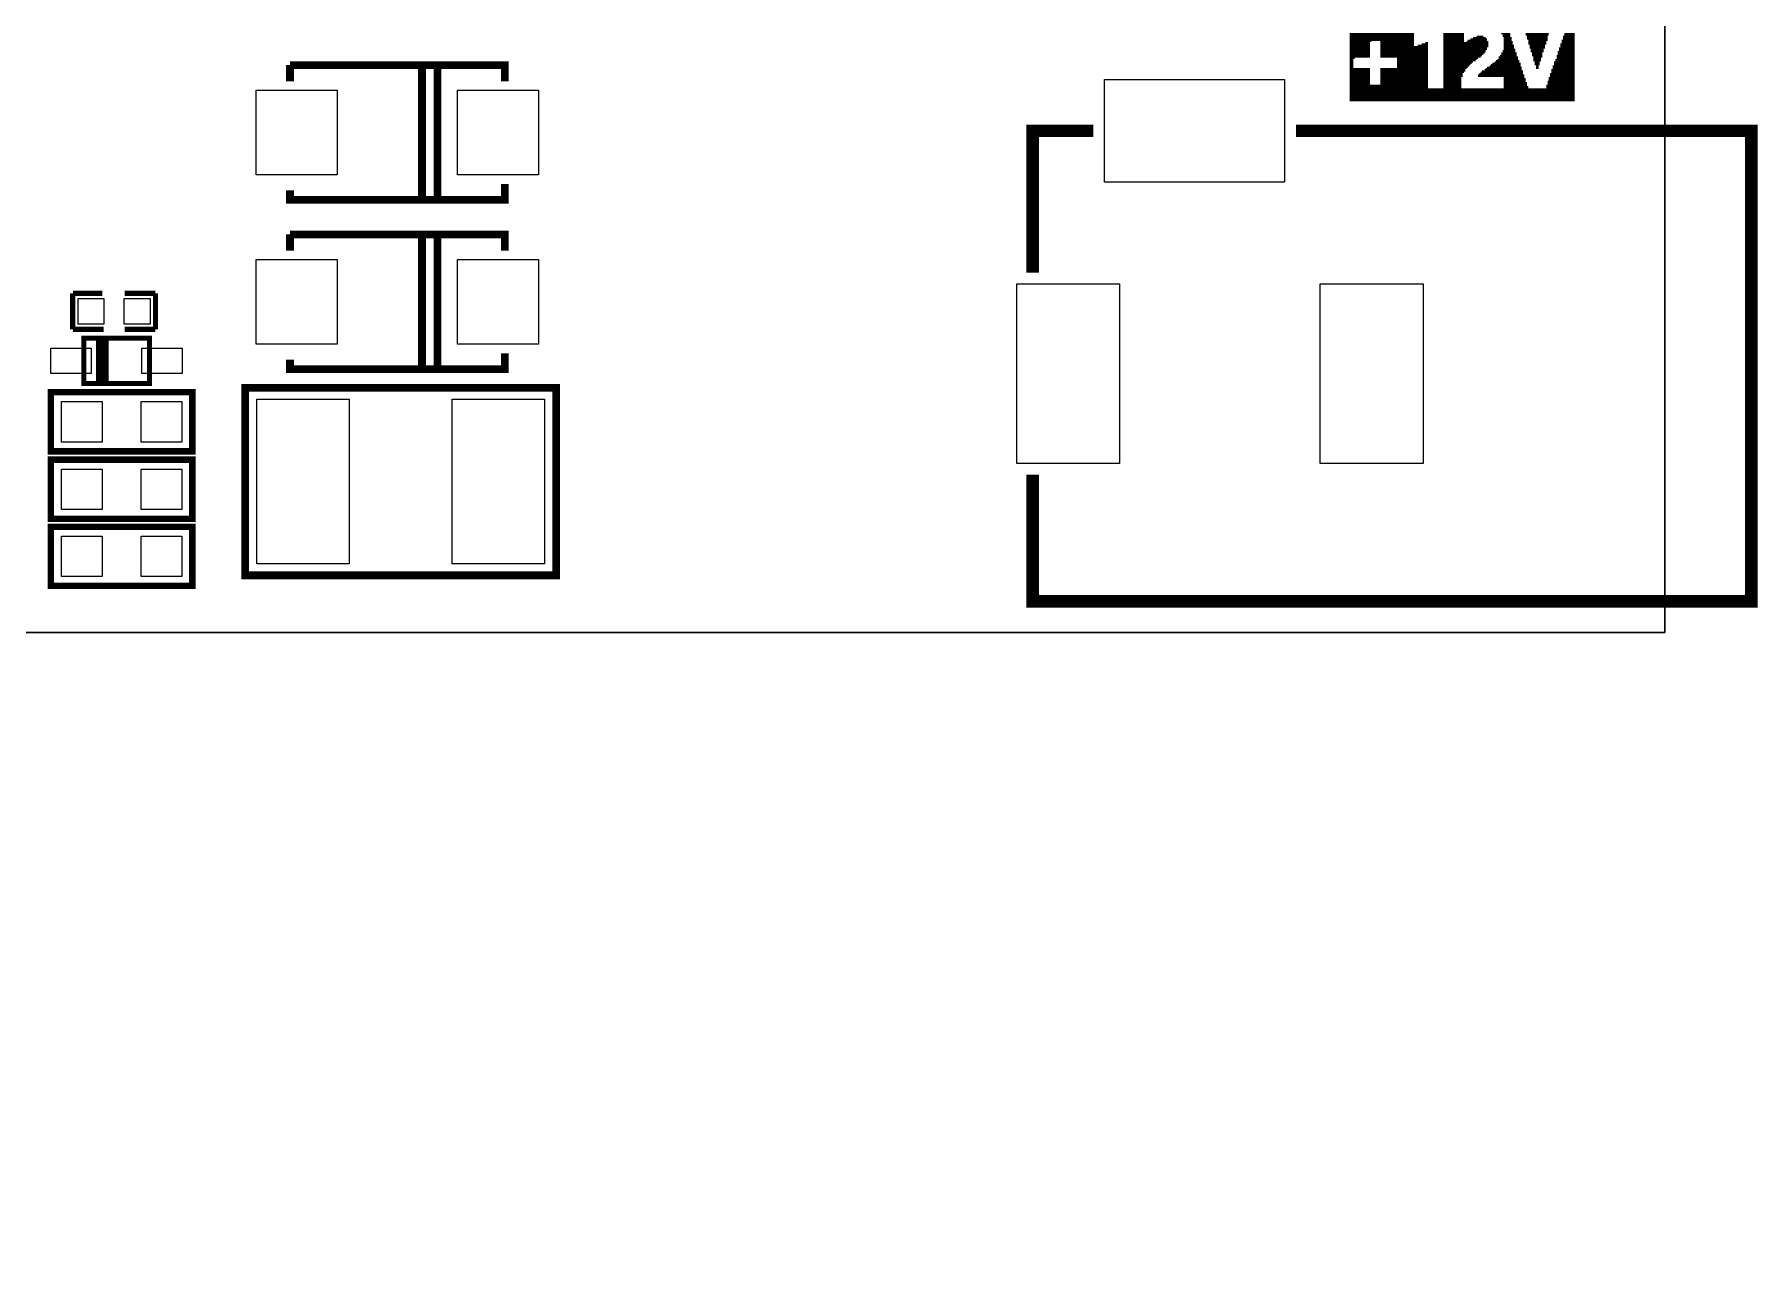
# Model space of a CAD drawing. Extents: x -92 to 136, y -31 to 80.
# Drawn here: x 101.83 to 135.88, y -31.33 to -6.75 of the extents above; entities that cross this region are included whole.
import ezdxf

# ---------------------------------------------------------------- set-up
doc = ezdxf.new("R2010")
doc.units = 0
for name, color, linetype in [('BG_OUTLINE', 254, 'CONTINUOUS'), ('BG_SILKSCREEN_TOP', 85, 'CONTINUOUS'), ('PG_SILKSCREEN_TOP', 85, 'CONTINUOUS'), ('PIN_TOP', 1, 'CONTINUOUS')]:
    doc.layers.add(name, color=color, linetype=linetype)

msp = doc.modelspace()

# ---------------------------------------------------------------- linework, layer by layer
at = {"layer": 'BG_OUTLINE'}
msp.add_lwpolyline([(-33.16224, -31.3309), (37.0459, -31.3309), (37.5539, -30.8229), (37.5539, -18.53438), (40.2971, -18.53438), (40.2971, -28.00858), (40.66794, -28.37942), (51.6001, -28.37942), (52.9971, -25.9588), (52.9971, -23.37562), (49.0347, -23.37562, -0.999788), (49.0347, -18.5801), (98.22688, -18.5801), (130.23596, -18.5801), (134.0485, -18.5801), (134.0485, 79.8195), (130.23596, 79.8195), (98.22688, 79.8195), (-91.76512, 79.8195)], format="xyb", dxfattribs=at)
for points in [[(134.0485, 79.8195), (134.0485, -18.5801)], [(130.23596, -18.5801), (98.22688, -18.5801)], [(134.0485, -18.5801), (130.23596, -18.5801)]]:
    msp.add_lwpolyline(points, dxfattribs=at)
at = {"layer": 'BG_SILKSCREEN_TOP', "const_width": 0.0254}
for points in [[(127.81534, -6.74116), (129.08534, -6.74116)], [(127.81534, -6.76656), (129.08534, -6.76656)], [(127.81534, -6.79196), (129.08534, -6.79196)], [(127.81534, -6.81736), (129.08534, -6.81736)], [(129.66954, -6.74116), (130.07594, -6.74116)], [(129.66954, -6.76656), (130.07594, -6.76656)], [(129.66954, -6.79196), (130.07594, -6.79196)], [(129.66954, -6.81736), (130.07594, -6.81736)], [(130.25374, -6.81736), (130.50774, -6.81736)], [(130.32994, -6.79196), (130.45694, -6.79196)], [(130.81254, -6.74116), (130.99034, -6.74116)], [(130.83794, -6.76656), (130.99034, -6.76656)], [(130.83794, -6.79196), (130.99034, -6.79196)], [(130.86334, -6.81736), (131.01574, -6.81736)], [(131.29514, -6.74116), (131.75234, -6.74116)], [(131.29514, -6.76656), (131.75234, -6.76656)], [(131.32054, -6.79196), (131.72694, -6.79196)], [(131.32054, -6.81736), (131.72694, -6.81736)], [(132.03174, -6.79196), (132.26034, -6.79196)], [(132.03174, -6.81736), (132.26034, -6.81736)], [(132.05714, -6.74116), (132.26034, -6.74116)], [(132.05714, -6.76656), (132.26034, -6.76656)], [(127.81534, -6.84276), (129.08534, -6.84276)], [(127.81534, -6.86816), (129.08534, -6.86816)], [(127.81534, -6.89356), (128.24714, -6.89356)], [(127.81534, -6.91896), (128.22174, -6.91896)], [(127.81534, -6.94436), (128.22174, -6.94436)], [(127.81534, -6.96976), (128.22174, -6.96976)], [(127.81534, -6.99516), (128.22174, -6.99516)], [(127.81534, -7.02056), (128.22174, -7.02056)], [(127.81534, -7.04596), (128.22174, -7.04596)], [(127.81534, -7.07136), (128.22174, -7.07136)], [(127.81534, -7.09676), (128.22174, -7.09676)], [(127.81534, -7.12216), (128.22174, -7.12216)], [(127.81534, -7.14756), (128.22174, -7.14756)], [(128.42494, -6.89356), (129.08534, -6.89356)], [(128.42494, -6.91896), (129.08534, -6.91896)], [(128.42494, -6.94436), (129.08534, -6.94436)], [(128.42494, -6.96976), (129.08534, -6.96976)], [(128.42494, -6.99516), (129.36474, -6.99516)], [(128.42494, -7.02056), (129.36474, -7.02056)], [(128.42494, -7.04596), (129.36474, -7.04596)], [(128.42494, -7.07136), (129.36474, -7.07136)], [(128.42494, -7.09676), (129.36474, -7.09676)], [(128.42494, -7.12216), (129.36474, -7.12216)], [(128.42494, -7.14756), (129.36474, -7.14756)], [(129.16154, -6.96976), (129.36474, -6.96976)], [(129.23774, -6.94436), (129.36474, -6.94436)], [(129.31394, -6.91896), (129.36474, -6.91896)], [(129.66954, -6.84276), (130.07594, -6.84276)], [(129.66954, -6.86816), (130.07594, -6.86816)], [(129.66954, -6.89356), (130.07594, -6.89356)], [(129.66954, -6.91896), (130.55854, -6.91896)], [(129.66954, -6.94436), (130.55854, -6.94436)], [(129.66954, -6.96976), (130.55854, -6.96976)], [(129.66954, -6.99516), (130.55854, -6.99516)], [(129.66954, -7.02056), (130.53314, -7.02056)], [(129.66954, -7.04596), (130.53314, -7.04596)], [(129.66954, -7.07136), (130.50774, -7.07136)], [(129.66954, -7.09676), (130.50774, -7.09676)], [(129.66954, -7.12216), (130.48234, -7.12216)], [(129.66954, -7.14756), (130.45694, -7.14756)], [(130.12674, -6.89356), (130.55854, -6.89356)], [(130.15214, -6.86816), (130.53314, -6.86816)], [(130.20294, -6.84276), (130.53314, -6.84276)], [(130.81254, -7.12216), (131.11734, -7.12216)], [(130.81254, -7.14756), (131.11734, -7.14756)], [(130.83794, -7.07136), (131.09194, -7.07136)], [(130.83794, -7.09676), (131.09194, -7.09676)], [(130.86334, -6.84276), (131.01574, -6.84276)], [(130.86334, -6.86816), (131.01574, -6.86816)], [(130.86334, -6.89356), (131.04114, -6.89356)], [(130.86334, -6.91896), (131.04114, -6.91896)], [(130.86334, -6.94436), (131.04114, -6.94436)], [(130.86334, -6.96976), (131.06654, -6.96976)], [(130.86334, -6.99516), (131.06654, -6.99516)], [(130.86334, -7.02056), (131.06654, -7.02056)], [(130.86334, -7.04596), (131.09194, -7.04596)], [(131.32054, -6.84276), (131.72694, -6.84276)], [(131.34594, -6.86816), (131.72694, -6.86816)], [(131.34594, -6.89356), (131.70154, -6.89356)], [(131.34594, -6.91896), (131.70154, -6.91896)], [(131.34594, -6.94436), (131.70154, -6.94436)], [(131.37134, -6.96976), (131.67614, -6.96976)], [(131.37134, -6.99516), (131.67614, -6.99516)], [(131.37134, -7.02056), (131.67614, -7.02056)], [(131.39674, -7.04596), (131.65074, -7.04596)], [(131.39674, -7.07136), (131.65074, -7.07136)], [(131.39674, -7.09676), (131.65074, -7.09676)], [(131.42214, -7.12216), (131.62534, -7.12216)], [(131.42214, -7.14756), (131.62534, -7.14756)], [(131.93014, -7.09676), (132.26034, -7.09676)], [(131.93014, -7.12216), (132.26034, -7.12216)], [(131.93014, -7.14756), (132.26034, -7.14756)], [(131.95554, -7.02056), (132.26034, -7.02056)], [(131.95554, -7.04596), (132.26034, -7.04596)], [(131.95554, -7.07136), (132.26034, -7.07136)], [(131.98094, -6.94436), (132.26034, -6.94436)], [(131.98094, -6.96976), (132.26034, -6.96976)], [(131.98094, -6.99516), (132.26034, -6.99516)], [(132.00634, -6.86816), (132.26034, -6.86816)], [(132.00634, -6.89356), (132.26034, -6.89356)], [(132.00634, -6.91896), (132.26034, -6.91896)], [(132.03174, -6.84276), (132.26034, -6.84276)], [(127.81534, -7.17296), (128.22174, -7.17296)], [(127.81534, -7.19836), (128.22174, -7.19836)], [(127.81534, -7.22376), (127.91694, -7.22376)], [(127.81534, -7.24916), (127.89154, -7.24916)], [(127.81534, -7.27456), (127.89154, -7.27456)], [(127.81534, -7.29996), (127.89154, -7.29996)], [(127.81534, -7.32536), (127.89154, -7.32536)], [(127.81534, -7.35076), (127.89154, -7.35076)], [(127.81534, -7.37616), (127.89154, -7.37616)], [(127.81534, -7.40156), (127.89154, -7.40156)], [(127.81534, -7.42696), (128.22174, -7.42696)], [(127.81534, -7.45236), (128.22174, -7.45236)], [(127.81534, -7.47776), (128.22174, -7.47776)], [(127.81534, -7.50316), (128.22174, -7.50316)], [(128.42494, -7.17296), (129.36474, -7.17296)], [(128.42494, -7.19836), (129.36474, -7.19836)], [(128.42494, -7.42696), (129.36474, -7.42696)], [(128.42494, -7.45236), (129.36474, -7.45236)], [(128.42494, -7.47776), (129.36474, -7.47776)], [(128.42494, -7.50316), (129.36474, -7.50316)], [(128.75514, -7.22376), (129.36474, -7.22376)], [(128.75514, -7.24916), (129.36474, -7.24916)], [(128.75514, -7.27456), (129.36474, -7.27456)], [(128.75514, -7.29996), (129.36474, -7.29996)], [(128.75514, -7.32536), (129.36474, -7.32536)], [(128.75514, -7.35076), (129.36474, -7.35076)], [(128.75514, -7.37616), (129.36474, -7.37616)], [(128.75514, -7.40156), (129.36474, -7.40156)], [(129.66954, -7.17296), (130.43154, -7.17296)], [(129.66954, -7.19836), (130.40614, -7.19836)], [(129.66954, -7.22376), (130.35534, -7.22376)], [(129.66954, -7.24916), (130.32994, -7.24916)], [(129.66954, -7.27456), (130.30454, -7.27456)], [(129.66954, -7.29996), (130.25374, -7.29996)], [(129.66954, -7.32536), (130.22834, -7.32536)], [(129.66954, -7.35076), (130.20294, -7.35076)], [(129.66954, -7.37616), (130.17754, -7.37616)], [(129.66954, -7.40156), (130.15214, -7.40156)], [(129.66954, -7.42696), (130.12674, -7.42696)], [(129.66954, -7.45236), (130.10134, -7.45236)], [(129.66954, -7.47776), (130.10134, -7.47776)], [(129.66954, -7.50316), (130.07594, -7.50316)], [(130.40614, -7.50316), (131.24434, -7.50316)], [(130.43154, -7.47776), (131.24434, -7.47776)], [(130.48234, -7.45236), (131.21894, -7.45236)], [(130.50774, -7.42696), (131.21894, -7.42696)], [(130.53314, -7.40156), (131.21894, -7.40156)], [(130.58394, -7.37616), (131.19354, -7.37616)], [(130.60934, -7.35076), (131.19354, -7.35076)], [(130.63474, -7.32536), (131.19354, -7.32536)], [(130.68554, -7.29996), (131.16814, -7.29996)], [(130.71094, -7.27456), (131.16814, -7.27456)], [(130.73634, -7.24916), (131.14274, -7.24916)], [(130.76174, -7.19836), (131.14274, -7.19836)], [(130.76174, -7.22376), (131.14274, -7.22376)], [(130.78714, -7.17296), (131.11734, -7.17296)], [(131.42214, -7.17296), (131.62534, -7.17296)], [(131.44754, -7.19836), (131.62534, -7.19836)], [(131.44754, -7.22376), (131.59994, -7.22376)], [(131.44754, -7.24916), (131.59994, -7.24916)], [(131.44754, -7.27456), (131.59994, -7.27456)], [(131.47294, -7.29996), (131.57454, -7.29996)], [(131.47294, -7.32536), (131.57454, -7.32536)], [(131.47294, -7.35076), (131.57454, -7.35076)], [(131.49834, -7.37616), (131.54914, -7.37616)], [(131.49834, -7.40156), (131.54914, -7.40156)], [(131.49834, -7.42696), (131.54914, -7.42696)], [(131.80314, -7.45236), (132.26034, -7.45236)], [(131.80314, -7.47776), (132.26034, -7.47776)], [(131.80314, -7.50316), (132.26034, -7.50316)], [(131.82854, -7.37616), (132.26034, -7.37616)], [(131.82854, -7.40156), (132.26034, -7.40156)], [(131.82854, -7.42696), (132.26034, -7.42696)], [(131.85394, -7.29996), (132.26034, -7.29996)], [(131.85394, -7.32536), (132.26034, -7.32536)], [(131.85394, -7.35076), (132.26034, -7.35076)], [(131.87934, -7.24916), (132.26034, -7.24916)], [(131.87934, -7.27456), (132.26034, -7.27456)], [(131.90474, -7.17296), (132.26034, -7.17296)], [(131.90474, -7.19836), (132.26034, -7.19836)], [(131.90474, -7.22376), (132.26034, -7.22376)], [(127.81534, -7.52856), (128.22174, -7.52856)], [(127.81534, -7.55396), (128.22174, -7.55396)], [(127.81534, -7.57936), (128.22174, -7.57936)], [(127.81534, -7.60476), (128.22174, -7.60476)], [(127.81534, -7.63016), (128.22174, -7.63016)], [(127.81534, -7.65556), (128.22174, -7.65556)], [(127.81534, -7.68096), (128.22174, -7.68096)], [(127.81534, -7.70636), (128.22174, -7.70636)], [(127.81534, -7.73176), (128.22174, -7.73176)], [(127.81534, -7.75716), (129.36474, -7.75716)], [(127.81534, -7.78256), (129.36474, -7.78256)], [(127.81534, -7.80796), (129.36474, -7.80796)], [(127.81534, -7.83336), (132.26034, -7.83336)], [(128.42494, -7.52856), (129.36474, -7.52856)], [(128.42494, -7.55396), (129.36474, -7.55396)], [(128.42494, -7.57936), (129.36474, -7.57936)], [(128.42494, -7.60476), (129.36474, -7.60476)], [(128.42494, -7.63016), (129.36474, -7.63016)], [(128.42494, -7.65556), (129.36474, -7.65556)], [(128.42494, -7.68096), (129.36474, -7.68096)], [(128.42494, -7.70636), (129.36474, -7.70636)], [(128.42494, -7.73176), (129.36474, -7.73176)], [(129.66954, -7.52856), (130.05054, -7.52856)], [(129.66954, -7.55396), (130.05054, -7.55396)], [(129.66954, -7.57936), (130.05054, -7.57936)], [(129.66954, -7.60476), (130.02514, -7.60476)], [(129.66954, -7.63016), (130.02514, -7.63016)], [(129.66954, -7.65556), (130.02514, -7.65556)], [(129.66954, -7.68096), (130.02514, -7.68096)], [(129.66954, -7.70636), (130.02514, -7.70636)], [(129.66954, -7.73176), (130.02514, -7.73176)], [(129.66954, -7.75716), (130.02514, -7.75716)], [(129.66954, -7.78256), (130.02514, -7.78256)], [(129.66954, -7.80796), (130.02514, -7.80796)], [(130.35534, -7.55396), (131.26974, -7.55396)], [(130.35534, -7.57936), (131.26974, -7.57936)], [(130.38074, -7.52856), (131.24434, -7.52856)], [(130.86334, -7.60476), (131.26974, -7.60476)], [(130.86334, -7.63016), (131.29514, -7.63016)], [(130.86334, -7.65556), (131.29514, -7.65556)], [(130.86334, -7.68096), (131.29514, -7.68096)], [(130.86334, -7.70636), (131.32054, -7.70636)], [(130.86334, -7.73176), (131.32054, -7.73176)], [(130.86334, -7.75716), (131.32054, -7.75716)], [(130.86334, -7.78256), (131.34594, -7.78256)], [(130.86334, -7.80796), (131.34594, -7.80796)], [(131.70154, -7.75716), (132.26034, -7.75716)], [(131.70154, -7.78256), (132.26034, -7.78256)], [(131.70154, -7.80796), (132.26034, -7.80796)], [(131.72694, -7.68096), (132.26034, -7.68096)], [(131.72694, -7.70636), (132.26034, -7.70636)], [(131.72694, -7.73176), (132.26034, -7.73176)], [(131.75234, -7.60476), (132.26034, -7.60476)], [(131.75234, -7.63016), (132.26034, -7.63016)], [(131.75234, -7.65556), (132.26034, -7.65556)], [(131.77774, -7.52856), (132.26034, -7.52856)], [(131.77774, -7.55396), (132.26034, -7.55396)], [(131.77774, -7.57936), (132.26034, -7.57936)], [(127.81534, -7.85876), (132.26034, -7.85876)], [(127.81534, -7.88416), (132.26034, -7.88416)], [(127.81534, -7.90956), (132.26034, -7.90956)], [(127.81534, -7.93496), (132.26034, -7.93496)], [(127.81534, -7.96036), (132.26034, -7.96036)], [(127.81534, -7.98576), (132.26034, -7.98576)], [(127.81534, -8.01116), (132.26034, -8.01116)], [(127.81534, -8.03656), (132.26034, -8.03656)], [(127.81534, -8.06196), (132.26034, -8.06196)]]:
    msp.add_lwpolyline(points, dxfattribs=at)
at = {"layer": 'PG_SILKSCREEN_TOP'}
for points, const_width in [([(106.87558, -7.36092), (111.11992, -7.36092), (111.11992, -7.67842)], 0.1524), ([(106.87558, -7.67842), (106.87558, -7.36092)], 0.1524), ([(109.48416, -10.02538), (109.48416, -7.36092)], 0.1524), ([(109.78896, -10.02538), (109.78896, -7.36092)], 0.1524), ([(122.75312, -8.65886), (121.55424, -8.65886), (121.55424, -11.46048)], 0.24892), ([(135.75284, -13.45946), (135.75284, -8.65886), (126.75362, -8.65886)], 0.24892), ([(111.11992, -9.71042), (111.11992, -10.02538), (106.87558, -10.02538), (106.87558, -9.83742)], 0.1524), ([(106.87558, -10.70864), (111.11992, -10.70864), (111.11992, -11.02614)], 0.1524), ([(106.87558, -11.02614), (106.87558, -10.70864)], 0.1524), ([(109.48416, -13.3731), (109.48416, -10.70864)], 0.1524), ([(109.78896, -13.3731), (109.78896, -10.70864)], 0.1524), ([(102.58044, -12.58316), (102.58044, -11.87196)], 0.1016), ([(102.58552, -11.87196), (103.16972, -11.87196)], 0.1016), ([(104.2162, -11.87196), (103.6066, -11.87196)], 0.1016), ([(104.2162, -12.58316), (104.2162, -11.87196)], 0.1016), ([(103.19512, -12.58316), (102.58552, -12.58316)], 0.1016), ([(104.2162, -12.58316), (103.6066, -12.58316)], 0.1016), ([(104.09682, -12.75842), (104.09682, -13.65758), (102.79888, -13.65758), (102.79888, -12.75842), (104.09682, -12.75842)], 0.09906), ([(103.09098, -12.7762), (103.09098, -13.6398)], 0.09906), ([(103.16718, -12.7762), (103.16718, -13.6398)], 0.09906), ([(103.24338, -12.7762), (103.24338, -13.6398)], 0.09906), ([(111.11992, -13.05814), (111.11992, -13.3731), (106.87558, -13.3731), (106.87558, -13.18514)], 0.1524), ([(135.75284, -13.45946), (135.75284, -17.96034), (121.55424, -17.96034), (121.55424, -15.45844)], 0.24892), ([(102.15118, -13.82776), (104.94518, -13.82776), (104.94518, -14.99616), (102.15118, -14.99616), (102.15118, -13.82776)], 0.127), ([(112.13592, -17.44726), (105.98912, -17.44726), (105.98912, -13.73886), (112.13592, -13.73886), (112.13592, -17.44726)], 0.1524), ([(102.15118, -15.16126), (104.94518, -15.16126), (104.94518, -16.32966), (102.15118, -16.32966), (102.15118, -15.16126)], 0.127), ([(102.15118, -16.48714), (104.94518, -16.48714), (104.94518, -17.65554), (102.15118, -17.65554), (102.15118, -16.48714)], 0.127)]:
    msp.add_lwpolyline(points, dxfattribs=dict(at, const_width=const_width))
at = {"layer": 'PIN_TOP'}
for points in [[(126.5301, -9.67486), (122.9741, -9.67486), (122.9741, -7.64286), (126.5301, -7.64286)], [(106.20502, -9.53262), (106.20502, -7.85622), (107.80522, -7.85622), (107.80522, -9.53262)], [(110.18774, -9.53262), (110.18774, -7.85622), (111.78794, -7.85622), (111.78794, -9.53262)], [(106.20502, -12.88034), (106.20502, -11.20394), (107.80522, -11.20394), (107.80522, -12.88034)], [(110.18774, -12.88034), (110.18774, -11.20394), (111.78794, -11.20394), (111.78794, -12.88034)], [(123.26874, -15.23746), (121.23674, -15.23746), (121.23674, -11.68146), (123.26874, -11.68146)], [(129.26822, -15.23746), (127.23622, -15.23746), (127.23622, -11.68146), (129.26822, -11.68146)], [(103.19512, -11.97356), (103.19512, -12.48156), (102.68712, -12.48156), (102.68712, -11.97356)], [(104.10952, -11.97356), (104.10952, -12.48156), (103.60152, -12.48156), (103.60152, -11.97356)], [(102.14737, -12.95781), (102.94747, -12.95781), (102.94747, -13.45819), (102.14737, -13.45819)], [(103.94569, -12.95781), (104.74579, -12.95781), (104.74579, -13.45819), (103.94569, -13.45819)], [(103.16083, -14.01191), (103.16083, -14.81201), (102.36073, -14.81201), (102.36073, -14.01191)], [(104.73563, -14.01191), (104.73563, -14.81201), (103.93553, -14.81201), (103.93553, -14.01191)], [(108.04652, -13.96746), (108.04652, -17.21866), (106.21772, -17.21866), (106.21772, -13.96746)], [(111.90732, -13.96746), (111.90732, -17.21866), (110.07852, -17.21866), (110.07852, -13.96746)], [(103.16083, -15.34541), (103.16083, -16.14551), (102.36073, -16.14551), (102.36073, -15.34541)], [(104.73563, -15.34541), (104.73563, -16.14551), (103.93553, -16.14551), (103.93553, -15.34541)], [(103.16083, -16.67129), (103.16083, -17.47139), (102.36073, -17.47139), (102.36073, -16.67129)], [(104.73563, -16.67129), (104.73563, -17.47139), (103.93553, -17.47139), (103.93553, -16.67129)]]:
    msp.add_lwpolyline(points, close=True, dxfattribs=at)

doc.saveas('drawing.dxf')
